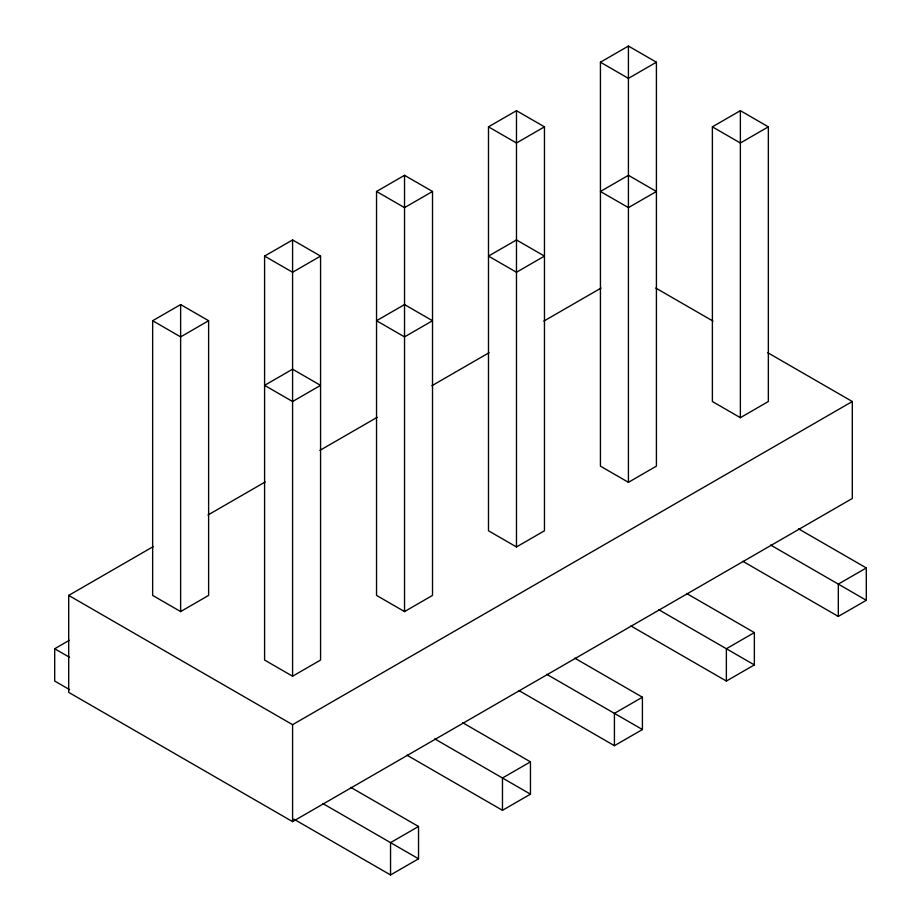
<?xml version="1.0" encoding="UTF-8"?>
<svg xmlns="http://www.w3.org/2000/svg" width="921" height="921" viewBox="0 0 921 921"><rect width="100%" height="100%" fill="white"/><g stroke="black" fill="none" stroke-linecap="round" stroke-linejoin="round"><path stroke-width="1.38" d="M152.656 320.727L180.631 304.575L208.618 320.727L208.618 595.415L180.631 611.579L152.656 595.415L152.656 320.727L180.631 336.89L208.618 320.727M264.592 256.096L292.579 239.944L320.566 256.096L320.566 660.046L292.579 676.21L264.592 660.046L264.592 256.096L292.579 272.259L320.566 256.096M376.539 191.476L404.526 175.312L432.513 191.476L432.513 595.415L404.526 611.579L376.539 595.415L376.539 191.476L404.526 207.628L432.513 191.476M488.487 126.845L516.474 110.681L544.461 126.845L544.461 530.784L516.474 546.947L488.487 530.784L488.487 126.845L516.474 142.997L544.461 126.845M600.434 62.214L628.421 46.05L656.408 62.214L656.408 466.153L628.421 482.316L600.434 466.153L600.434 62.214L628.421 78.366L656.408 62.214M712.382 126.845L740.369 110.681L768.344 126.845L768.344 401.521L740.369 417.685L712.382 401.521L712.382 126.845L740.369 142.997L768.344 126.845M767.723 352.697L852.305 401.521L852.305 498.468L292.579 821.624L68.695 692.362L68.695 595.415L153.277 546.59M207.996 514.989L265.213 481.959M319.944 450.357L377.161 417.328M431.891 385.726L489.109 352.697M543.839 321.095L601.056 288.066M69.582 689.645L54.696 681.056L54.696 648.741L69.294 640.314M68.695 595.415L292.579 724.677L852.305 401.521M418.525 826.471L390.539 842.634L390.539 874.95L418.525 858.798L418.525 826.471L350.797 787.374M530.461 761.84L502.475 778.003L502.475 810.319L530.461 794.167L530.461 761.84L462.733 722.743M642.409 697.209L614.422 713.372L614.422 745.688L642.409 729.536L642.409 697.209L574.681 658.112M754.357 632.577L726.37 648.741L726.37 681.056L754.357 664.904L754.357 632.577L686.629 593.481M866.304 567.946L838.317 584.11L838.317 616.425L866.304 600.273L866.304 567.946L798.576 528.85M655.787 288.066L713.004 321.095M770.589 545.013L866.304 600.273M742.844 561.303L838.317 616.425M658.642 609.644L754.357 664.904M630.897 625.935L726.37 681.056M546.694 674.276L642.409 729.524M518.949 690.566L614.422 745.688M434.758 738.907L530.461 794.155M407.001 755.197L502.475 810.319M54.696 648.741L69.478 657.272M322.81 803.526L418.525 858.786M293.822 819.114L390.539 874.95M740.369 110.681L740.369 417.685M628.421 46.05L628.421 482.316M516.474 110.681L516.474 546.947M404.526 175.312L404.526 611.579M292.579 239.944L292.579 676.21M292.579 724.677L292.579 821.624M180.631 304.575L180.631 611.579M292.579 369.206L264.592 385.358L292.579 401.521L320.566 385.358L292.579 369.206M404.526 304.575L376.539 320.727L404.526 336.89L432.513 320.727L404.526 304.575M516.474 239.944L488.487 256.096L516.474 272.259L544.461 256.096L516.474 239.944M628.421 175.312L600.434 191.476L628.421 207.628L656.408 191.476L628.421 175.312"/></g></svg>
